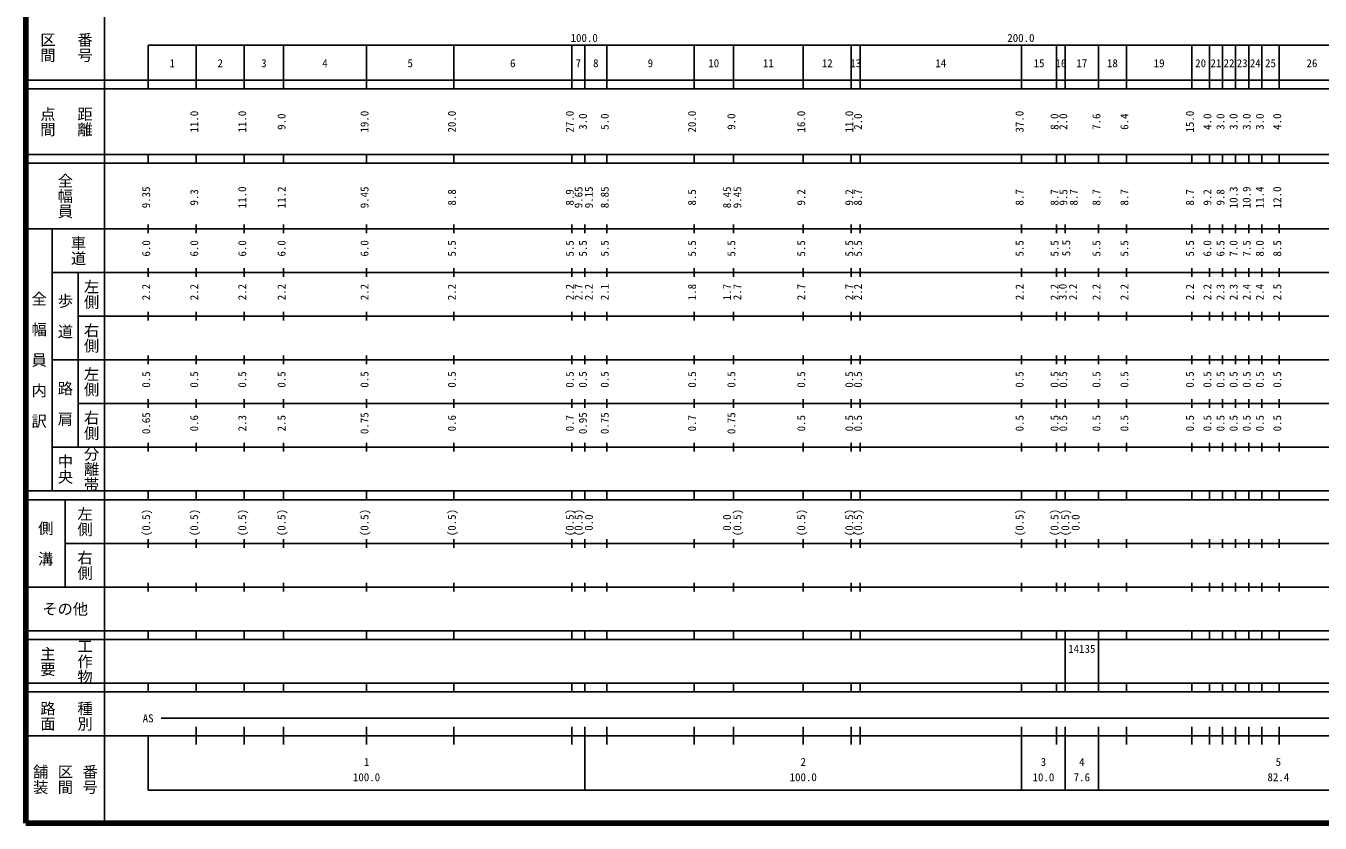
# Model space of a CAD drawing. Units: millimetres on the paper, enlarged 1000 times. Extents: x 40000 to 680000, y 20000 to 380000.
# Drawn here: x 40000 to 336359, y 20000 to 202409 of the extents above; entities that cross this region are included whole.
import ezdxf
from ezdxf.enums import TextEntityAlignment as Align

# ---------------------------------------------------------------- set-up
doc = ezdxf.new("R2010")
doc.units = ezdxf.units.MM
doc.header["$LTSCALE"] = 1000
doc.layers.add('M-TTL', color=2, linetype='Continuous', lineweight=140)
doc.layers.add('M-TTL-BAND', color=7, linetype='Continuous', lineweight=25)
doc.styles.add('@ＭＳ ゴシック', font='')
doc.styles.add('ＭＳ ゴシック', font='')
doc.styles.get('@ＭＳ ゴシック').set_extended_font_data('@MS Gothic')
doc.styles.get('ＭＳ ゴシック').set_extended_font_data('MS Gothic')

msp = doc.modelspace()

# ---------------------------------------------------------------- linework, layer by layer
at = {"layer": 'M-TTL'}
for p, q in [((40000, 380000), (40000, 20000)), ((40000, 20000), (680000, 20000))]:
    msp.add_line(p, q, dxfattribs=at)
at = {"layer": 'M-TTL-BAND'}
for p, q in [((58000, 370000), (58000, 20000)), ((68000, 198000), (579000, 198000)), ((68000, 198000), (68000, 188000)), ((79000, 188000), (79000, 198000)), ((90000, 188000), (90000, 198000)), ((99000, 188000), (99000, 198000)), ((118000, 188000), (118000, 198000)), ((138000, 188000), (138000, 198000)), ((165000, 188000), (165000, 198000)), ((168000, 188000), (168000, 198000)), ((173000, 188000), (173000, 198000)), ((193000, 188000), (193000, 198000)), ((202000, 188000), (202000, 198000)), ((218000, 188000), (218000, 198000)), ((229000, 188000), (229000, 198000)), ((231000, 188000), (231000, 198000)), ((268000, 188000), (268000, 198000)), ((276000, 188000), (276000, 198000)), ((278000, 188000), (278000, 198000)), ((285600, 188000), (285600, 198000)), ((292000, 188000), (292000, 198000)), ((307000, 188000), (307000, 198000)), ((311000, 188000), (311000, 198000)), ((314000, 188000), (314000, 198000)), ((317000, 188000), (317000, 198000)), ((320000, 188000), (320000, 198000)), ((323000, 188000), (323000, 198000)), ((327000, 188000), (327000, 198000)), ((40000, 190000), (579000, 190000)), ((40000, 188000), (579000, 188000)), ((40000, 173000), (579000, 173000)), ((68000, 171000), (68000, 173000)), ((79000, 171000), (79000, 173000)), ((90000, 171000), (90000, 173000)), ((99000, 171000), (99000, 173000)), ((118000, 171000), (118000, 173000)), ((138000, 171000), (138000, 173000)), ((165000, 171000), (165000, 173000)), ((168000, 171000), (168000, 173000)), ((173000, 171000), (173000, 173000)), ((193000, 171000), (193000, 173000)), ((202000, 171000), (202000, 173000)), ((218000, 171000), (218000, 173000)), ((229000, 171000), (229000, 173000)), ((231000, 171000), (231000, 173000)), ((268000, 171000), (268000, 173000)), ((276000, 171000), (276000, 173000)), ((278000, 171000), (278000, 173000)), ((285600, 171000), (285600, 173000)), ((292000, 171000), (292000, 173000)), ((307000, 171000), (307000, 173000)), ((311000, 171000), (311000, 173000)), ((314000, 171000), (314000, 173000)), ((317000, 171000), (317000, 173000)), ((320000, 171000), (320000, 173000)), ((323000, 171000), (323000, 173000)), ((327000, 171000), (327000, 173000)), ((40000, 171000), (579000, 171000)), ((40000, 156000), (579000, 156000)), ((46000, 96000), (46000, 156000)), ((68000, 155000), (68000, 157000)), ((79000, 155000), (79000, 157000)), ((90000, 155000), (90000, 157000)), ((99000, 155000), (99000, 157000)), ((118000, 155000), (118000, 157000)), ((138000, 155000), (138000, 157000)), ((165000, 155000), (165000, 157000)), ((168000, 155000), (168000, 157000)), ((173000, 155000), (173000, 157000)), ((193000, 155000), (193000, 157000)), ((202000, 155000), (202000, 157000)), ((218000, 155000), (218000, 157000)), ((229000, 155000), (229000, 157000)), ((231000, 155000), (231000, 157000)), ((268000, 155000), (268000, 157000)), ((276000, 155000), (276000, 157000)), ((278000, 155000), (278000, 157000)), ((285600, 155000), (285600, 157000)), ((292000, 155000), (292000, 157000)), ((307000, 155000), (307000, 157000)), ((311000, 155000), (311000, 157000)), ((314000, 155000), (314000, 157000)), ((317000, 155000), (317000, 157000)), ((320000, 155000), (320000, 157000)), ((323000, 155000), (323000, 157000)), ((327000, 155000), (327000, 157000)), ((46000, 146000), (579000, 146000)), ((52000, 146000), (52000, 106000)), ((68000, 145000), (68000, 147000)), ((79000, 145000), (79000, 147000)), ((90000, 145000), (90000, 147000)), ((99000, 145000), (99000, 147000)), ((118000, 145000), (118000, 147000)), ((138000, 145000), (138000, 147000)), ((165000, 145000), (165000, 147000)), ((168000, 145000), (168000, 147000)), ((173000, 145000), (173000, 147000)), ((193000, 145000), (193000, 147000)), ((202000, 145000), (202000, 147000)), ((218000, 145000), (218000, 147000)), ((229000, 145000), (229000, 147000)), ((231000, 145000), (231000, 147000)), ((268000, 145000), (268000, 147000)), ((276000, 145000), (276000, 147000)), ((278000, 145000), (278000, 147000)), ((285600, 145000), (285600, 147000)), ((292000, 145000), (292000, 147000)), ((307000, 145000), (307000, 147000)), ((311000, 145000), (311000, 147000)), ((314000, 145000), (314000, 147000)), ((317000, 145000), (317000, 147000)), ((320000, 145000), (320000, 147000)), ((323000, 145000), (323000, 147000)), ((327000, 145000), (327000, 147000)), ((68000, 135000), (68000, 137000)), ((79000, 135000), (79000, 137000)), ((90000, 135000), (90000, 137000)), ((99000, 135000), (99000, 137000)), ((118000, 135000), (118000, 137000)), ((138000, 135000), (138000, 137000)), ((165000, 135000), (165000, 137000)), ((168000, 135000), (168000, 137000)), ((173000, 135000), (173000, 137000)), ((193000, 135000), (193000, 137000)), ((202000, 135000), (202000, 137000)), ((218000, 135000), (218000, 137000)), ((229000, 135000), (229000, 137000)), ((231000, 135000), (231000, 137000)), ((268000, 135000), (268000, 137000)), ((276000, 135000), (276000, 137000)), ((278000, 135000), (278000, 137000)), ((285600, 135000), (285600, 137000)), ((292000, 135000), (292000, 137000)), ((307000, 135000), (307000, 137000)), ((311000, 135000), (311000, 137000)), ((314000, 135000), (314000, 137000)), ((317000, 135000), (317000, 137000)), ((320000, 135000), (320000, 137000)), ((323000, 135000), (323000, 137000)), ((327000, 135000), (327000, 137000)), ((52000, 136000), (579000, 136000)), ((46000, 126000), (579000, 126000)), ((68000, 125000), (68000, 127000)), ((79000, 125000), (79000, 127000)), ((90000, 125000), (90000, 127000)), ((99000, 125000), (99000, 127000)), ((118000, 125000), (118000, 127000)), ((138000, 125000), (138000, 127000)), ((165000, 125000), (165000, 127000)), ((168000, 125000), (168000, 127000)), ((173000, 125000), (173000, 127000)), ((193000, 125000), (193000, 127000)), ((202000, 125000), (202000, 127000)), ((218000, 125000), (218000, 127000)), ((229000, 125000), (229000, 127000)), ((231000, 125000), (231000, 127000)), ((268000, 125000), (268000, 127000)), ((276000, 125000), (276000, 127000)), ((278000, 125000), (278000, 127000)), ((285600, 125000), (285600, 127000)), ((292000, 125000), (292000, 127000)), ((307000, 125000), (307000, 127000)), ((311000, 125000), (311000, 127000)), ((314000, 125000), (314000, 127000)), ((317000, 125000), (317000, 127000)), ((320000, 125000), (320000, 127000)), ((323000, 125000), (323000, 127000)), ((327000, 125000), (327000, 127000)), ((52000, 116000), (579000, 116000)), ((68000, 115000), (68000, 117000)), ((79000, 115000), (79000, 117000)), ((90000, 115000), (90000, 117000)), ((99000, 115000), (99000, 117000)), ((118000, 115000), (118000, 117000)), ((138000, 115000), (138000, 117000)), ((165000, 115000), (165000, 117000)), ((168000, 115000), (168000, 117000)), ((173000, 115000), (173000, 117000)), ((193000, 115000), (193000, 117000)), ((202000, 115000), (202000, 117000)), ((218000, 115000), (218000, 117000)), ((229000, 115000), (229000, 117000)), ((231000, 115000), (231000, 117000)), ((268000, 115000), (268000, 117000)), ((276000, 115000), (276000, 117000)), ((278000, 115000), (278000, 117000)), ((285600, 115000), (285600, 117000)), ((292000, 115000), (292000, 117000)), ((307000, 115000), (307000, 117000)), ((311000, 115000), (311000, 117000)), ((314000, 115000), (314000, 117000)), ((317000, 115000), (317000, 117000)), ((320000, 115000), (320000, 117000)), ((323000, 115000), (323000, 117000)), ((327000, 115000), (327000, 117000)), ((68000, 105000), (68000, 107000)), ((79000, 105000), (79000, 107000)), ((90000, 105000), (90000, 107000)), ((99000, 105000), (99000, 107000)), ((118000, 105000), (118000, 107000)), ((138000, 105000), (138000, 107000)), ((165000, 105000), (165000, 107000)), ((168000, 105000), (168000, 107000)), ((173000, 105000), (173000, 107000)), ((193000, 105000), (193000, 107000)), ((202000, 105000), (202000, 107000)), ((218000, 105000), (218000, 107000)), ((229000, 105000), (229000, 107000)), ((231000, 105000), (231000, 107000)), ((268000, 105000), (268000, 107000)), ((276000, 105000), (276000, 107000)), ((278000, 105000), (278000, 107000)), ((285600, 105000), (285600, 107000)), ((292000, 105000), (292000, 107000)), ((307000, 105000), (307000, 107000)), ((311000, 105000), (311000, 107000)), ((314000, 105000), (314000, 107000)), ((317000, 105000), (317000, 107000)), ((320000, 105000), (320000, 107000)), ((323000, 105000), (323000, 107000)), ((327000, 105000), (327000, 107000)), ((46000, 106000), (579000, 106000)), ((40000, 96000), (579000, 96000)), ((68000, 94000), (68000, 96000)), ((79000, 94000), (79000, 96000)), ((90000, 94000), (90000, 96000)), ((99000, 94000), (99000, 96000)), ((118000, 94000), (118000, 96000)), ((138000, 94000), (138000, 96000)), ((165000, 94000), (165000, 96000)), ((168000, 94000), (168000, 96000)), ((173000, 94000), (173000, 96000)), ((193000, 94000), (193000, 96000)), ((202000, 94000), (202000, 96000)), ((218000, 94000), (218000, 96000)), ((229000, 94000), (229000, 96000)), ((231000, 94000), (231000, 96000)), ((268000, 94000), (268000, 96000)), ((276000, 94000), (276000, 96000)), ((278000, 94000), (278000, 96000)), ((285600, 94000), (285600, 96000)), ((292000, 94000), (292000, 96000)), ((307000, 94000), (307000, 96000)), ((311000, 94000), (311000, 96000)), ((314000, 94000), (314000, 96000)), ((317000, 94000), (317000, 96000)), ((320000, 94000), (320000, 96000)), ((323000, 94000), (323000, 96000)), ((327000, 94000), (327000, 96000)), ((40000, 94000), (579000, 94000)), ((49000, 94000), (49000, 74000)), ((49000, 84000), (579000, 84000)), ((68000, 83000), (68000, 85000)), ((79000, 83000), (79000, 85000)), ((90000, 83000), (90000, 85000)), ((99000, 83000), (99000, 85000)), ((118000, 83000), (118000, 85000)), ((138000, 83000), (138000, 85000)), ((165000, 83000), (165000, 85000)), ((168000, 83000), (168000, 85000)), ((173000, 83000), (173000, 85000)), ((193000, 83000), (193000, 85000)), ((202000, 83000), (202000, 85000)), ((218000, 83000), (218000, 85000)), ((229000, 83000), (229000, 85000)), ((231000, 83000), (231000, 85000)), ((268000, 83000), (268000, 85000)), ((276000, 83000), (276000, 85000)), ((278000, 83000), (278000, 85000)), ((285600, 83000), (285600, 85000)), ((292000, 83000), (292000, 85000)), ((307000, 83000), (307000, 85000)), ((311000, 83000), (311000, 85000)), ((314000, 83000), (314000, 85000)), ((317000, 83000), (317000, 85000)), ((320000, 83000), (320000, 85000)), ((323000, 83000), (323000, 85000)), ((327000, 83000), (327000, 85000)), ((68000, 73000), (68000, 75000)), ((79000, 73000), (79000, 75000)), ((90000, 73000), (90000, 75000)), ((99000, 73000), (99000, 75000)), ((118000, 73000), (118000, 75000)), ((138000, 73000), (138000, 75000)), ((165000, 73000), (165000, 75000)), ((168000, 73000), (168000, 75000)), ((173000, 73000), (173000, 75000)), ((193000, 73000), (193000, 75000)), ((202000, 73000), (202000, 75000)), ((218000, 73000), (218000, 75000)), ((229000, 73000), (229000, 75000)), ((231000, 73000), (231000, 75000)), ((268000, 73000), (268000, 75000)), ((276000, 73000), (276000, 75000)), ((278000, 73000), (278000, 75000)), ((285600, 73000), (285600, 75000)), ((292000, 73000), (292000, 75000)), ((307000, 73000), (307000, 75000)), ((311000, 73000), (311000, 75000)), ((314000, 73000), (314000, 75000)), ((317000, 73000), (317000, 75000)), ((320000, 73000), (320000, 75000)), ((323000, 73000), (323000, 75000)), ((327000, 73000), (327000, 75000)), ((40000, 74000), (579000, 74000)), ((40000, 64000), (579000, 64000)), ((68000, 62000), (68000, 64000)), ((79000, 62000), (79000, 64000)), ((90000, 62000), (90000, 64000)), ((99000, 62000), (99000, 64000)), ((118000, 62000), (118000, 64000)), ((138000, 62000), (138000, 64000)), ((165000, 62000), (165000, 64000)), ((168000, 62000), (168000, 64000)), ((173000, 62000), (173000, 64000)), ((193000, 62000), (193000, 64000)), ((202000, 62000), (202000, 64000)), ((218000, 62000), (218000, 64000)), ((229000, 62000), (229000, 64000)), ((231000, 62000), (231000, 64000)), ((268000, 62000), (268000, 64000)), ((276000, 62000), (276000, 64000)), ((278000, 62000), (278000, 64000)), ((285600, 62000), (285600, 64000)), ((292000, 62000), (292000, 64000)), ((307000, 62000), (307000, 64000)), ((311000, 62000), (311000, 64000)), ((314000, 62000), (314000, 64000)), ((317000, 62000), (317000, 64000)), ((320000, 62000), (320000, 64000)), ((323000, 62000), (323000, 64000)), ((327000, 62000), (327000, 64000)), ((40000, 62000), (579000, 62000)), ((278000, 52000), (278000, 62000)), ((285600, 52000), (285600, 62000)), ((40000, 52000), (579000, 52000)), ((68000, 50000), (68000, 52000)), ((79000, 50000), (79000, 52000)), ((90000, 50000), (90000, 52000)), ((99000, 50000), (99000, 52000)), ((118000, 50000), (118000, 52000)), ((138000, 50000), (138000, 52000)), ((165000, 50000), (165000, 52000)), ((168000, 50000), (168000, 52000)), ((173000, 50000), (173000, 52000)), ((193000, 50000), (193000, 52000)), ((202000, 50000), (202000, 52000)), ((218000, 50000), (218000, 52000)), ((229000, 50000), (229000, 52000)), ((231000, 50000), (231000, 52000)), ((268000, 50000), (268000, 52000)), ((276000, 50000), (276000, 52000)), ((278000, 50000), (278000, 52000)), ((285600, 50000), (285600, 52000)), ((292000, 50000), (292000, 52000)), ((307000, 50000), (307000, 52000)), ((311000, 50000), (311000, 52000)), ((314000, 50000), (314000, 52000)), ((317000, 50000), (317000, 52000)), ((320000, 50000), (320000, 52000)), ((323000, 50000), (323000, 52000)), ((327000, 50000), (327000, 52000)), ((40000, 50000), (579000, 50000)), ((71000, 44000), (565000, 44000)), ((79000, 38000), (79000, 42000)), ((90000, 38000), (90000, 42000)), ((99000, 38000), (99000, 42000)), ((118000, 38000), (118000, 42000)), ((138000, 38000), (138000, 42000)), ((165000, 38000), (165000, 42000)), ((168000, 27500), (168000, 42000)), ((173000, 38000), (173000, 42000)), ((193000, 38000), (193000, 42000)), ((202000, 38000), (202000, 42000)), ((218000, 38000), (218000, 42000)), ((229000, 38000), (229000, 42000)), ((231000, 38000), (231000, 42000)), ((268000, 27500), (268000, 42000)), ((276000, 38000), (276000, 42000)), ((278000, 27500), (278000, 42000)), ((285600, 27500), (285600, 42000)), ((292000, 38000), (292000, 42000)), ((307000, 38000), (307000, 42000)), ((311000, 38000), (311000, 42000)), ((314000, 38000), (314000, 42000)), ((317000, 38000), (317000, 42000)), ((320000, 38000), (320000, 42000)), ((323000, 38000), (323000, 42000)), ((327000, 38000), (327000, 42000)), ((40000, 40000), (579000, 40000)), ((68000, 40000), (68000, 27500)), ((68000, 27500), (579000, 27500))]:
    msp.add_line(p, q, dxfattribs=at)

# ---------------------------------------------------------------- texts
at = {"layer": 'M-TTL-BAND', "style": '@ＭＳ ゴシック'}
for s, p in [('区間', (45000, 197500)), ('番号', (53500, 197500)), ('点間', (45000, 180500)), ('距離', (53500, 180500)), ('全幅員', (49000, 163500)), ('車道', (52000, 151000)), ('左側', (55000, 141000)), ('全\u3000幅\u3000員\u3000内\u3000訳', (43000, 126000)), ('歩\u3000道', (49000, 136000)), ('右側', (55000, 131000)), ('左側', (55000, 121000)), ('路\u3000肩', (49000, 116000)), ('右側', (55000, 111000)), ('中央', (49000, 101000)), ('分離帯', (55000, 101000)), ('左側', (53500, 89000)), ('側\u3000溝', (44500, 84000)), ('右側', (53500, 79000)), ('主要', (45000, 57000)), ('工作物', (53500, 57000)), ('路面', (45000, 44500)), ('種別', (53500, 44500)), ('舗装', (43333, 30000)), ('区間', (49000, 30000)), ('番号', (54667, 30000))]:
    msp.add_text(s, height=2566, rotation=270, dxfattribs=at).set_placement(p, align=Align.MIDDLE_CENTER)
at = {"layer": 'M-TTL-BAND', "style": 'ＭＳ ゴシック'}
for s, p in [('100.0', (167844, 198195)), ('200.0', (267844, 198195)), ('1', (73500, 192405)), ('2', (84500, 192405)), ('3', (94500, 192405)), ('4', (108500, 192405)), ('5', (128000, 192405)), ('6', (151500, 192405)), ('7', (166500, 192405)), ('8', (170500, 192405)), ('9', (183000, 192405)), ('10', (197500, 192405)), ('11', (210000, 192405)), ('12', (223500, 192405)), ('13', (230000, 192405)), ('14', (249500, 192405)), ('15', (272000, 192405)), ('16', (277000, 192405)), ('17', (281800, 192405)), ('18', (288800, 192405)), ('19', (299500, 192405)), ('20', (309000, 192405)), ('21', (312500, 192405)), ('22', (315500, 192405)), ('23', (318500, 192405)), ('24', (321500, 192405)), ('25', (325000, 192405)), ('26', (334500, 192405)), ('AS', (68000, 42500)), ('1', (118000, 32523)), ('2', (218000, 32523)), ('3', (273000, 32523)), ('4', (281800, 32523)), ('5', (326800, 32523)), ('100.0', (118000, 29033)), ('100.0', (218000, 29033)), ('10.0', (273000, 29033)), ('7.6', (281800, 29033)), ('82.4', (326800, 29033))]:
    msp.add_text(s, height=1833, dxfattribs=at).set_placement(p, align=Align.BOTTOM_CENTER)
for s, p in [('11.0', (80000, 180500)), ('11.0', (91000, 180500)), ('9.0', (100000, 180500)), ('19.0', (119000, 180500)), ('20.0', (139000, 180500)), ('27.0', (166000, 180500)), ('3.0', (169000, 180500)), ('5.0', (174000, 180500)), ('20.0', (194000, 180500)), ('9.0', (203000, 180500)), ('16.0', (219000, 180500)), ('11.0', (230000, 180500)), ('2.0', (232000, 180500)), ('37.0', (269000, 180500)), ('8.0', (277000, 180500)), ('2.0', (279000, 180500)), ('7.6', (286600, 180500)), ('6.4', (293000, 180500)), ('15.0', (308000, 180500)), ('4.0', (312000, 180500)), ('3.0', (315000, 180500)), ('3.0', (318000, 180500)), ('3.0', (321000, 180500)), ('3.0', (324000, 180500)), ('4.0', (328000, 180500)), ('9.35', (69000, 163174)), ('9.3', (80000, 163174)), ('11.0', (91000, 163174)), ('11.2', (100000, 163174)), ('9.45', (119000, 163174)), ('8.8', (139000, 163174)), ('8.9', (166000, 163174)), ('9.65', (168000, 163174)), ('9.15', (170370, 163174)), ('8.85', (174000, 163174)), ('8.5', (194000, 163174)), ('8.45', (202000, 163174)), ('9.45', (204370, 163174)), ('9.2', (219000, 163174)), ('9.2', (230000, 163174)), ('8.7', (232000, 163174)), ('8.7', (269000, 163174)), ('8.7', (277000, 163174)), ('9.5', (279028, 163174)), ('8.7', (281398, 163174)), ('8.7', (286600, 163174)), ('8.7', (293000, 163174)), ('8.7', (308000, 163174)), ('9.2', (312000, 163174)), ('9.8', (315000, 163174)), ('10.3', (318000, 163174)), ('10.9', (321000, 163174)), ('11.4', (324000, 163174)), ('12.0', (328000, 163174)), ('6.0', (69000, 151500)), ('6.0', (80000, 151500)), ('6.0', (91000, 151500)), ('6.0', (100000, 151500)), ('6.0', (119000, 151500)), ('5.5', (139000, 151500)), ('5.5', (166000, 151500)), ('5.5', (169000, 151500)), ('5.5', (174000, 151500)), ('5.5', (194000, 151500)), ('5.5', (203000, 151500)), ('5.5', (219000, 151500)), ('5.5', (230000, 151500)), ('5.5', (232000, 151500)), ('5.5', (269000, 151500)), ('5.5', (277000, 151500)), ('5.5', (279685, 151569)), ('5.5', (286600, 151500)), ('5.5', (293000, 151500)), ('5.5', (308000, 151500)), ('6.0', (312000, 151500)), ('6.5', (315000, 151500)), ('7.0', (318000, 151500)), ('7.5', (321000, 151500)), ('8.0', (324000, 151500)), ('8.5', (328000, 151500)), ('2.2', (69000, 141500)), ('2.2', (80000, 141500)), ('2.2', (91000, 141500)), ('2.2', (100000, 141500)), ('2.2', (119000, 141500)), ('2.2', (139000, 141500)), ('2.2', (166000, 141500)), ('2.7', (168000, 141500)), ('2.2', (170370, 141500)), ('2.1', (174000, 141500)), ('1.8', (194000, 141500)), ('1.7', (202000, 141500)), ('2.7', (204370, 141500)), ('2.7', (219000, 141500)), ('2.7', (230000, 141500)), ('2.2', (232000, 141500)), ('2.2', (269000, 141500)), ('2.2', (277000, 141500)), ('3.0', (278877, 141535)), ('2.2', (281247, 141535)), ('2.2', (286600, 141500)), ('2.2', (293000, 141500)), ('2.2', (308000, 141500)), ('2.2', (312000, 141500)), ('2.3', (315000, 141500)), ('2.3', (318000, 141500)), ('2.4', (321000, 141500)), ('2.4', (324000, 141500)), ('2.5', (328000, 141500)), ('0.5', (69000, 121500)), ('0.5', (80000, 121500)), ('0.5', (91000, 121500)), ('0.5', (100000, 121500)), ('0.5', (119000, 121500)), ('0.5', (139000, 121500)), ('0.5', (166000, 121500)), ('0.5', (169000, 121500)), ('0.5', (174000, 121500)), ('0.5', (194000, 121500)), ('0.5', (203000, 121500)), ('0.5', (219000, 121500)), ('0.5', (230000, 121500)), ('0.5', (232000, 121500)), ('0.5', (269000, 121500)), ('0.5', (277000, 121500)), ('0.5', (279000, 121500)), ('0.5', (286600, 121500)), ('0.5', (293000, 121500)), ('0.5', (308000, 121500)), ('0.5', (312000, 121500)), ('0.5', (315000, 121500)), ('0.5', (318000, 121500)), ('0.5', (321000, 121500)), ('0.5', (324000, 121500)), ('0.5', (328000, 121500)), ('0.65', (69000, 111500)), ('0.6', (80000, 111500)), ('2.3', (91000, 111500)), ('2.5', (100000, 111500)), ('0.75', (119000, 111500)), ('0.6', (139000, 111500)), ('0.7', (166000, 111500)), ('0.95', (169000, 111500)), ('0.75', (174000, 111500)), ('0.7', (194000, 111500)), ('0.75', (203000, 111500)), ('0.5', (219000, 111500)), ('0.5', (230000, 111500)), ('0.5', (232000, 111500)), ('0.5', (269000, 111500)), ('0.5', (277000, 111500)), ('0.5', (279000, 111500)), ('0.5', (286600, 111500)), ('0.5', (293000, 111500)), ('0.5', (308000, 111500)), ('0.5', (312000, 111500)), ('0.5', (315000, 111500)), ('0.5', (318000, 111500)), ('0.5', (321000, 111500)), ('0.5', (324000, 111500)), ('0.5', (328000, 111500)), ('(0.5)', (69000, 88764)), ('(0.5)', (80000, 88764)), ('(0.5)', (91000, 88764)), ('(0.5)', (100000, 88764)), ('(0.5)', (119000, 88764)), ('(0.5)', (139000, 88764)), ('(0.5)', (166000, 88764)), ('(0.5)', (168000, 88764)), ('0.0', (170370, 88764)), ('0.0', (202000, 88764)), ('(0.5)', (204370, 88764)), ('(0.5)', (219000, 88764)), ('(0.5)', (230000, 88764)), ('(0.5)', (232000, 88764)), ('(0.5)', (269000, 88764)), ('(0.5)', (277000, 88764)), ('(0.5)', (279457, 88764)), ('0.0', (281827, 88764))]:
    msp.add_text(s, height=1833, rotation=90, dxfattribs=at).set_placement(p, align=Align.BOTTOM_CENTER)
msp.add_text('その他', height=2566, dxfattribs=at).set_placement((49000, 69000), align=Align.MIDDLE_CENTER)
msp.add_text('14135', height=1833, dxfattribs=at).set_placement((278675, 58405), align=Align.BOTTOM_LEFT)

doc.saveas('drawing.dxf')
